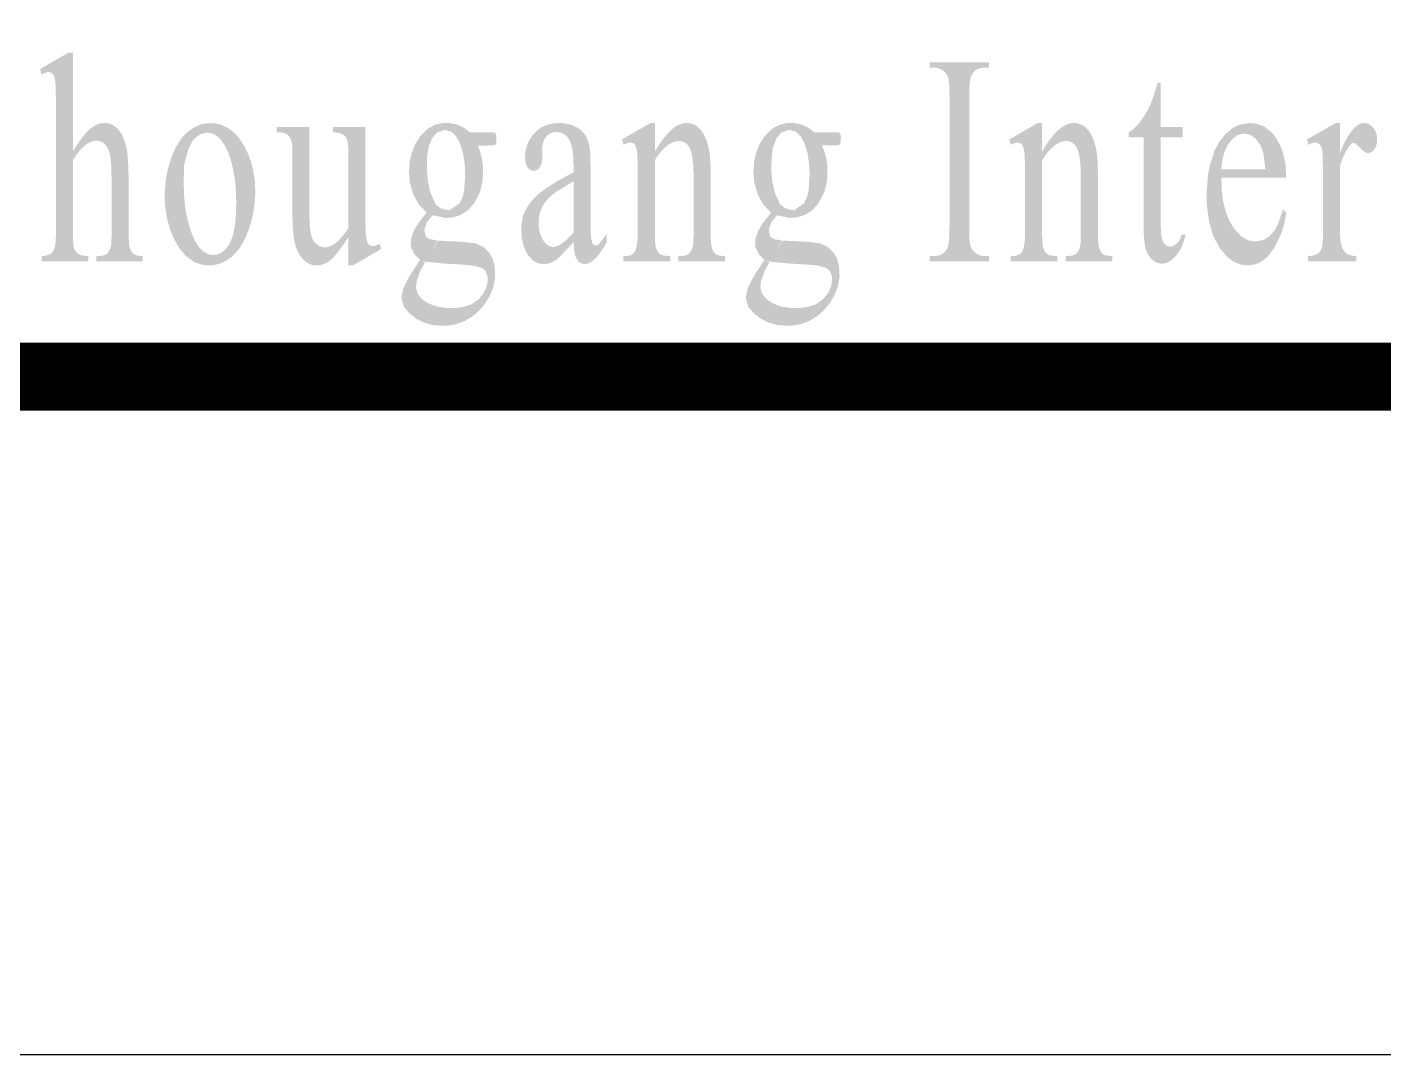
# Model space of a CAD drawing. Header units: millimetres. Extents: x -705761 to 1364679, y -410401 to 446404.
# Drawn here: x -490816 to -488816, y 63422 to 64937 of the extents above; entities that cross this region are included whole.
import ezdxf
from ezdxf.enums import TextEntityAlignment as Align

# ---------------------------------------------------------------- set-up
doc = ezdxf.new("R2010")
doc.units = ezdxf.units.MM
doc.layers.add('TK', color=7, linetype='Continuous')
doc.layers.add('模板-签名-公用', color=3, linetype='Continuous')
doc.layers.add('图框', color=7, linetype='Continuous', lineweight=13)
doc.styles.get("Standard").update_dxf_attribs({"font": 'arial.ttf'})
doc.styles.add('Style-仿宋_GB2312', font='')
doc.styles.add('宋体', font='', dxfattribs={"width": 0.7, "height": 2.5})
doc.styles.add('宋体_1', font='', dxfattribs={"width": 0.7, "height": 2.386364})
doc.styles.get('Style-仿宋_GB2312').set_extended_font_data('仿宋_GB2312')
doc.styles.get('宋体').set_extended_font_data('SimSun')
doc.styles.get('宋体_1').set_extended_font_data('SimSun')

# ---------------------------------------------------------------- blocks, each defined once
blk = doc.blocks.new('BSIET_通用图框_A1_1')
at = {"layer": '图框', "lineweight": 25}
blk.add_lwpolyline([(-841, 594), (0, 594), (0, 0), (-841, 0)], close=True, dxfattribs=at)
at = {"layer": '图框', "const_width": 1}
blk.add_lwpolyline([(-816, 584), (-10, 584), (-10, 10), (-816, 10)], close=True, dxfattribs=at)
at = {"layer": 'TK', "lineweight": 25, "style": '宋体', "width": 0.7, "flags": 3}
for tag, p in [('LZHQ_N会签10_T6_H6', (-828.235, 94.082)), ('LZHQ_N会签9_T6_H6', (-828.357, 86.082)), ('LZHQ_N会签8_T6_H6', (-828.235, 78.082)), ('LZHQ_N会签7_T6_H6', (-828.357, 70.082)), ('LZHQ_N会签6_T6_H6', (-828.253, 62.082)), ('LZHQ_N会签5_T6_H6', (-828.253, 54.082)), ('LZHQ_N会签4_T6_H6', (-828.253, 46.082)), ('LZHQ_N会签3_T6_H6', (-828.253, 38.082)), ('LZHQ_N会签2_T6_H6', (-828.253, 30.082)), ('LZHQ_N会签1_T6_H6', (-828.253, 22.082))]:
    blk.add_attdef(tag, text='', height=2.5, dxfattribs=at).set_placement(p, align=Align.MIDDLE)
at = {"layer": '模板-签名-公用', "lineweight": 25, "style": '宋体', "width": 0.7}
blk.add_attdef('LZTQINS', text='', height=2, dxfattribs=at).set_placement((-10, 10), align=Align.MIDDLE)
at = {"layer": '模板-签名-公用', "lineweight": 25, "style": '宋体', "width": 0.7, "flags": 3}
blk.add_attdef('LZFRAME', (-45.909, 7.064), '', height=3, dxfattribs=at)
blk = doc.blocks.new('BSIET_通用_A1_1')
at = {"layer": '图框', "linetype": 'Continuous', "lineweight": 25}
h = blk.add_hatch(color=7, dxfattribs=at)
edge = h.paths.add_edge_path()
edge.add_line((-114.888, 4.776), (-114.958, 4.776))
edge.add_line((-114.958, 4.776), (-115.373, 4.534))
edge.add_line((-115.373, 4.534), (-115.351, 4.455))
edge.add_spline(control_points=[(-115.351, 4.455), (-115.28, 4.49), (-115.248, 4.49)], knot_values=[0, 0, 0, 1, 1, 1], degree=2, periodic=0)
edge.add_spline(control_points=[(-115.248, 4.49), (-115.209, 4.49), (-115.186, 4.462)], knot_values=[0, 0, 0, 1, 1, 1], degree=2, periodic=0)
edge.add_spline(control_points=[(-115.186, 4.462), (-115.162, 4.434), (-115.151, 4.357)], knot_values=[0, 0, 0, 1, 1, 1], degree=2, periodic=0)
edge.add_spline(control_points=[(-115.151, 4.357), (-115.139, 4.279), (-115.139, 3.942)], knot_values=[0, 0, 0, 1, 1, 1], degree=2, periodic=0)
edge.add_line((-115.139, 3.942), (-115.139, 2.148))
edge.add_spline(control_points=[(-115.139, 2.148), (-115.139, 1.962), (-115.158, 1.902)], knot_values=[0, 0, 0, 1, 1, 1], degree=2, periodic=0)
edge.add_spline(control_points=[(-115.158, 1.902), (-115.176, 1.841), (-115.206, 1.82)], knot_values=[0, 0, 0, 1, 1, 1], degree=2, periodic=0)
edge.add_spline(control_points=[(-115.206, 1.82), (-115.259, 1.779), (-115.351, 1.779)], knot_values=[0, 0, 0, 1, 1, 1], degree=2, periodic=0)
edge.add_line((-115.351, 1.779), (-115.351, 1.7))
edge.add_line((-115.351, 1.7), (-114.663, 1.7))
edge.add_line((-114.663, 1.7), (-114.663, 1.779))
edge.add_spline(control_points=[(-114.663, 1.779), (-114.769, 1.779), (-114.813, 1.812)], knot_values=[0, 0, 0, 1, 1, 1], degree=2, periodic=0)
edge.add_spline(control_points=[(-114.813, 1.812), (-114.856, 1.846), (-114.872, 1.895)], knot_values=[0, 0, 0, 1, 1, 1], degree=2, periodic=0)
edge.add_spline(control_points=[(-114.872, 1.895), (-114.888, 1.945), (-114.888, 2.148)], knot_values=[0, 0, 0, 1, 1, 1], degree=2, periodic=0)
edge.add_line((-114.888, 2.148), (-114.888, 3.194))
edge.add_spline(control_points=[(-114.888, 3.194), (-114.776, 3.365), (-114.696, 3.421)], knot_values=[0, 0, 0, 1, 1, 1], degree=2, periodic=0)
edge.add_spline(control_points=[(-114.696, 3.421), (-114.616, 3.478), (-114.542, 3.478)], knot_values=[0, 0, 0, 1, 1, 1], degree=2, periodic=0)
edge.add_spline(control_points=[(-114.542, 3.478), (-114.469, 3.478), (-114.418, 3.427)], knot_values=[0, 0, 0, 1, 1, 1], degree=2, periodic=0)
edge.add_spline(control_points=[(-114.418, 3.427), (-114.366, 3.376), (-114.343, 3.274)], knot_values=[0, 0, 0, 1, 1, 1], degree=2, periodic=0)
edge.add_spline(control_points=[(-114.343, 3.274), (-114.319, 3.173), (-114.319, 2.848)], knot_values=[0, 0, 0, 1, 1, 1], degree=2, periodic=0)
edge.add_line((-114.319, 2.848), (-114.319, 2.148))
edge.add_spline(control_points=[(-114.319, 2.148), (-114.319, 1.979), (-114.324, 1.945)], knot_values=[0, 0, 0, 1, 1, 1], degree=2, periodic=0)
edge.add_spline(control_points=[(-114.324, 1.945), (-114.339, 1.863), (-114.377, 1.821)], knot_values=[0, 0, 0, 1, 1, 1], degree=2, periodic=0)
edge.add_spline(control_points=[(-114.377, 1.821), (-114.415, 1.779), (-114.512, 1.779)], knot_values=[0, 0, 0, 1, 1, 1], degree=2, periodic=0)
edge.add_line((-114.512, 1.779), (-114.544, 1.779))
edge.add_line((-114.544, 1.779), (-114.544, 1.7))
edge.add_line((-114.544, 1.7), (-113.861, 1.7))
edge.add_line((-113.861, 1.7), (-113.861, 1.779))
edge.add_spline(control_points=[(-113.861, 1.779), (-113.958, 1.779), (-113.995, 1.809)], knot_values=[0, 0, 0, 1, 1, 1], degree=2, periodic=0)
edge.add_spline(control_points=[(-113.995, 1.809), (-114.031, 1.839), (-114.046, 1.891)], knot_values=[0, 0, 0, 1, 1, 1], degree=2, periodic=0)
edge.add_spline(control_points=[(-114.046, 1.891), (-114.068, 1.96), (-114.068, 2.148)], knot_values=[0, 0, 0, 1, 1, 1], degree=2, periodic=0)
edge.add_line((-114.068, 2.148), (-114.068, 2.848))
edge.add_spline(control_points=[(-114.068, 2.848), (-114.068, 3.216), (-114.096, 3.354)], knot_values=[0, 0, 0, 1, 1, 1], degree=2, periodic=0)
edge.add_spline(control_points=[(-114.096, 3.354), (-114.137, 3.553), (-114.222, 3.646)], knot_values=[0, 0, 0, 1, 1, 1], degree=2, periodic=0)
edge.add_spline(control_points=[(-114.222, 3.646), (-114.307, 3.739), (-114.425, 3.739)], knot_values=[0, 0, 0, 1, 1, 1], degree=2, periodic=0)
edge.add_spline(control_points=[(-114.425, 3.739), (-114.523, 3.739), (-114.621, 3.664)], knot_values=[0, 0, 0, 1, 1, 1], degree=2, periodic=0)
edge.add_spline(control_points=[(-114.621, 3.664), (-114.72, 3.59), (-114.888, 3.326)], knot_values=[0, 0, 0, 1, 1, 1], degree=2, periodic=0)
edge.add_line((-114.888, 3.326), (-114.888, 4.776))
h = blk.add_hatch(color=7, dxfattribs=at)
edge = h.paths.add_edge_path()
edge.add_line((-101.377, 1.779), (-101.451, 1.779))
edge.add_spline(control_points=[(-101.451, 1.779), (-101.523, 1.779), (-101.588, 1.831)], knot_values=[0, 0, 0, 1, 1, 1], degree=2, periodic=0)
edge.add_spline(control_points=[(-101.588, 1.831), (-101.636, 1.87), (-101.651, 1.924)], knot_values=[0, 0, 0, 1, 1, 1], degree=2, periodic=0)
edge.add_spline(control_points=[(-101.651, 1.924), (-101.671, 1.996), (-101.671, 2.22)], knot_values=[0, 0, 0, 1, 1, 1], degree=2, periodic=0)
edge.add_line((-101.671, 2.22), (-101.671, 4.113))
edge.add_spline(control_points=[(-101.671, 4.113), (-101.671, 4.378), (-101.633, 4.447)], knot_values=[0, 0, 0, 1, 1, 1], degree=2, periodic=0)
edge.add_spline(control_points=[(-101.633, 4.447), (-101.576, 4.554), (-101.451, 4.554)], knot_values=[0, 0, 0, 1, 1, 1], degree=2, periodic=0)
edge.add_line((-101.451, 4.554), (-101.377, 4.554))
edge.add_line((-101.377, 4.554), (-101.377, 4.633))
edge.add_line((-101.377, 4.633), (-102.254, 4.633))
edge.add_line((-102.254, 4.633), (-102.254, 4.554))
edge.add_line((-102.254, 4.554), (-102.182, 4.554))
edge.add_spline(control_points=[(-102.182, 4.554), (-102.109, 4.554), (-102.043, 4.501)], knot_values=[0, 0, 0, 1, 1, 1], degree=2, periodic=0)
edge.add_spline(control_points=[(-102.043, 4.501), (-101.996, 4.462), (-101.981, 4.408)], knot_values=[0, 0, 0, 1, 1, 1], degree=2, periodic=0)
edge.add_spline(control_points=[(-101.981, 4.408), (-101.961, 4.336), (-101.961, 4.113)], knot_values=[0, 0, 0, 1, 1, 1], degree=2, periodic=0)
edge.add_line((-101.961, 4.113), (-101.961, 2.22))
edge.add_spline(control_points=[(-101.961, 2.22), (-101.961, 1.955), (-101.997, 1.885)], knot_values=[0, 0, 0, 1, 1, 1], degree=2, periodic=0)
edge.add_spline(control_points=[(-101.997, 1.885), (-102.055, 1.779), (-102.182, 1.779)], knot_values=[0, 0, 0, 1, 1, 1], degree=2, periodic=0)
edge.add_line((-102.182, 1.779), (-102.254, 1.779))
edge.add_line((-102.254, 1.779), (-102.254, 1.7))
edge.add_line((-102.254, 1.7), (-101.377, 1.7))
edge.add_line((-101.377, 1.7), (-101.377, 1.779))
h = blk.add_hatch(color=7, dxfattribs=at)
edge = h.paths.add_edge_path()
edge.add_line((-98.845, 4.333), (-98.892, 4.333))
edge.add_spline(control_points=[(-98.892, 4.333), (-98.955, 4.114), (-98.99, 4.032)], knot_values=[0, 0, 0, 1, 1, 1], degree=2, periodic=0)
edge.add_spline(control_points=[(-98.99, 4.032), (-99.059, 3.876), (-99.146, 3.763)], knot_values=[0, 0, 0, 1, 1, 1], degree=2, periodic=0)
edge.add_spline(control_points=[(-99.146, 3.763), (-99.233, 3.649), (-99.317, 3.602)], knot_values=[0, 0, 0, 1, 1, 1], degree=2, periodic=0)
edge.add_line((-99.317, 3.602), (-99.317, 3.53))
edge.add_line((-99.317, 3.53), (-99.097, 3.53))
edge.add_line((-99.097, 3.53), (-99.097, 2.197))
edge.add_spline(control_points=[(-99.097, 2.197), (-99.097, 1.982), (-99.065, 1.879)], knot_values=[0, 0, 0, 1, 1, 1], degree=2, periodic=0)
edge.add_spline(control_points=[(-99.065, 1.879), (-99.033, 1.777), (-98.966, 1.721)], knot_values=[0, 0, 0, 1, 1, 1], degree=2, periodic=0)
edge.add_spline(control_points=[(-98.966, 1.721), (-98.899, 1.666), (-98.829, 1.666)], knot_values=[0, 0, 0, 1, 1, 1], degree=2, periodic=0)
edge.add_spline(control_points=[(-98.829, 1.666), (-98.726, 1.666), (-98.629, 1.773)], knot_values=[0, 0, 0, 1, 1, 1], degree=2, periodic=0)
edge.add_spline(control_points=[(-98.629, 1.773), (-98.531, 1.88), (-98.478, 2.093)], knot_values=[0, 0, 0, 1, 1, 1], degree=2, periodic=0)
edge.add_line((-98.478, 2.093), (-98.537, 2.093))
edge.add_spline(control_points=[(-98.537, 2.093), (-98.563, 2.006), (-98.61, 1.962)], knot_values=[0, 0, 0, 1, 1, 1], degree=2, periodic=0)
edge.add_spline(control_points=[(-98.61, 1.962), (-98.657, 1.918), (-98.707, 1.918)], knot_values=[0, 0, 0, 1, 1, 1], degree=2, periodic=0)
edge.add_spline(control_points=[(-98.707, 1.918), (-98.768, 1.918), (-98.807, 1.985)], knot_values=[0, 0, 0, 1, 1, 1], degree=2, periodic=0)
edge.add_spline(control_points=[(-98.807, 1.985), (-98.845, 2.052), (-98.845, 2.245)], knot_values=[0, 0, 0, 1, 1, 1], degree=2, periodic=0)
edge.add_line((-98.845, 2.245), (-98.845, 3.53))
edge.add_line((-98.845, 3.53), (-98.521, 3.53))
edge.add_line((-98.521, 3.53), (-98.521, 3.681))
edge.add_line((-98.521, 3.681), (-98.845, 3.681))
edge.add_line((-98.845, 3.681), (-98.845, 4.333))
at = {"layer": '图框', "linetype": 'Continuous', "lineweight": 25, "extrusion": (0, 0, -1)}
for points in [[(112.887, 1.64), (112.815, 1.793), (112.879, 1.801), (112.955, 1.837), (113.03, 1.91), (113.078, 1.984), (113.133, 2.1), (113.177, 2.233), (113.214, 2.388), (113.236, 2.527), (113.25, 2.682), (113.255, 2.854), (113.252, 2.989), (113.248, 3.125), (113.214, 3.258), (113.174, 3.38), (113.119, 3.482), (113.073, 3.531), (113, 3.578), (112.916, 3.597), (112.883, 3.736), (112.961, 3.729), (113.018, 3.713), (113.08, 3.686), (113.139, 3.651), (113.194, 3.61), (113.271, 3.533), (113.32, 3.466), (113.371, 3.38), (113.409, 3.298), (113.444, 3.208), (113.489, 3.057), (113.519, 2.909), (113.537, 2.679), (113.531, 2.53), (113.502, 2.334), (113.451, 2.156), (113.394, 2.021), (113.316, 1.888), (113.225, 1.78), (113.095, 1.687), (112.986, 1.65)], [(112.889, 1.64), (112.841, 1.641), (112.787, 1.649), (112.726, 1.665), (112.671, 1.687), (112.604, 1.725), (112.537, 1.776), (112.477, 1.835), (112.422, 1.907), (112.382, 1.972), (112.342, 2.05), (112.288, 2.189), (112.245, 2.341), (112.22, 2.468), (112.203, 2.612), (112.199, 2.748), (112.206, 2.888), (112.227, 3.027), (112.258, 3.152), (112.3, 3.272), (112.355, 3.387), (112.432, 3.507), (112.511, 3.596), (112.607, 3.669), (112.705, 3.714), (112.785, 3.733), (112.882, 3.739), (112.919, 3.597), (112.856, 3.591), (112.801, 3.57), (112.744, 3.531), (112.695, 3.478), (112.641, 3.393), (112.602, 3.311), (112.567, 3.216), (112.533, 3.091), (112.507, 2.952), (112.493, 2.841), (112.484, 2.71), (112.48, 2.562), (112.485, 2.391), (112.498, 2.245), (112.508, 2.178), (112.526, 2.095), (112.546, 2.031), (112.589, 1.943), (112.639, 1.876), (112.703, 1.824), (112.76, 1.8), (112.818, 1.793)], [(109.399, 2.34), (109.285, 2.348), (109.172, 2.383), (109.064, 2.453), (108.968, 2.561), (108.886, 2.72), (108.846, 2.883), (108.84, 3.085), (108.853, 3.2), (108.889, 3.336), (108.922, 3.407), (108.732, 3.408), (108.68, 3.411), (108.659, 3.418), (108.644, 3.451), (108.643, 3.547), (108.647, 3.571), (108.665, 3.597), (108.712, 3.602), (109.035, 3.602), (109.119, 3.668), (109.219, 3.716), (109.34, 3.74), (109.447, 3.737), (109.554, 3.71), (109.654, 3.655), (109.772, 3.537), (109.842, 3.426), (109.895, 3.293), (109.922, 3.171), (109.933, 3.019), (109.92, 2.864), (109.869, 2.683), (109.787, 2.539), (109.674, 2.42), (109.546, 2.557), (109.618, 2.714), (109.655, 2.889), (109.668, 3.037), (109.665, 3.245), (109.641, 3.393), (109.593, 3.513), (109.522, 3.596), (109.405, 3.638), (109.306, 3.61), (109.237, 3.543), (109.186, 3.452), (109.137, 3.304), (109.111, 3.139), (109.103, 2.998), (109.119, 2.742), (109.144, 2.642), (109.187, 2.554), (109.337, 2.45), (109.479, 2.485), (109.585, 2.38)], [(107.342, 1.661), (107.319, 1.663), (107.285, 1.672), (107.253, 1.687), (107.221, 1.709), (107.189, 1.736), (107.158, 1.768), (107.106, 1.836), (107.066, 1.897), (107.016, 1.986), (107.017, 2.106), (107.106, 1.986), (107.121, 1.969), (107.136, 1.953), (107.153, 1.941), (107.172, 1.935), (107.187, 1.935), (107.201, 1.939), (107.213, 1.947), (107.225, 1.96), (107.246, 2.035), (107.251, 2.116), (107.254, 3.062), (107.26, 3.28), (107.266, 3.356), (107.284, 3.448), (107.3, 3.494), (107.334, 3.562), (107.364, 3.604), (107.413, 3.65), (107.518, 3.707), (107.602, 3.729), (107.705, 3.739), (107.82, 3.731), (107.899, 3.711), (107.973, 3.679), (108.029, 3.641), (108.088, 3.585), (108.128, 3.534), (108.163, 3.475), (108.19, 3.416), (108.214, 3.33), (108.222, 3.248), (108.218, 3.181), (108.201, 3.115), (108.174, 3.07), (108.119, 3.035), (108.073, 3.034), (108.024, 3.059), (107.989, 3.108), (107.971, 3.169), (107.966, 3.228), (107.969, 3.364), (107.96, 3.437), (107.932, 3.503), (107.897, 3.551), (107.859, 3.581), (107.808, 3.602), (107.742, 3.606), (107.693, 3.598), (107.652, 3.58), (107.612, 3.551), (107.563, 3.485), (107.535, 3.408), (107.518, 3.32), (107.508, 3.219), (107.504, 3.006), (107.506, 1.986), (107.496, 1.861), (107.489, 1.819), (107.479, 1.781), (107.459, 1.735), (107.443, 1.712), (107.423, 1.692), (107.407, 1.679), (107.385, 1.669), (107.362, 1.663)], [(104.319, 2.34), (104.206, 2.349), (104.093, 2.384), (103.984, 2.453), (103.889, 2.562), (103.807, 2.721), (103.767, 2.883), (103.76, 3.086), (103.773, 3.2), (103.81, 3.336), (103.842, 3.408), (103.653, 3.409), (103.601, 3.412), (103.58, 3.419), (103.565, 3.452), (103.563, 3.548), (103.568, 3.571), (103.585, 3.597), (103.632, 3.603), (103.956, 3.603), (104.039, 3.668), (104.139, 3.716), (104.26, 3.741), (104.368, 3.738), (104.475, 3.71), (104.575, 3.655), (104.693, 3.537), (104.762, 3.427), (104.816, 3.293), (104.843, 3.171), (104.853, 3.019), (104.841, 2.865), (104.789, 2.684), (104.708, 2.539), (104.594, 2.42), (104.467, 2.557), (104.539, 2.715), (104.576, 2.89), (104.588, 3.038), (104.585, 3.245), (104.561, 3.394), (104.513, 3.513), (104.443, 3.597), (104.325, 3.639), (104.226, 3.61), (104.157, 3.544), (104.106, 3.453), (104.058, 3.304), (104.031, 3.139), (104.023, 2.999), (104.039, 2.742), (104.065, 2.642), (104.108, 2.555), (104.257, 2.45), (104.399, 2.485), (104.506, 2.38)], [(96.995, 2.934), (97.007, 3.134), (97.036, 3.278), (97.079, 3.401), (97.149, 3.526), (97.207, 3.598), (97.314, 3.683), (97.431, 3.729), (97.543, 3.739), (97.677, 3.716), (97.779, 3.669), (97.889, 3.579), (97.982, 3.462), (98.052, 3.333), (98.11, 3.146), (97.953, 3.058), (97.936, 3.2), (97.909, 3.304), (97.857, 3.418), (97.797, 3.496), (97.718, 3.559), (97.625, 3.585), (97.543, 3.573), (97.467, 3.527), (97.411, 3.467), (97.367, 3.392), (97.332, 3.288), (97.318, 3.187), (97.303, 3.055)], [(107.929, 1.659), (107.882, 1.666), (107.822, 1.686), (107.756, 1.725), (107.686, 1.791), (107.623, 1.858), (107.564, 1.92), (107.506, 1.985), (107.504, 2.127), (107.561, 2.065), (107.627, 2.001), (107.687, 1.955), (107.725, 1.933), (107.766, 1.917), (107.808, 1.911), (107.862, 1.922), (107.911, 1.956), (107.952, 2.007), (107.987, 2.074), (108.007, 2.139), (108.018, 2.206), (108.021, 2.268), (108.018, 2.333), (108.008, 2.391), (107.991, 2.448), (107.972, 2.493), (107.935, 2.557), (107.888, 2.615), (107.83, 2.671), (107.766, 2.722), (107.504, 2.881), (107.504, 3.013), (107.696, 2.91), (107.79, 2.854), (107.885, 2.793), (107.972, 2.732), (108.021, 2.692), (108.083, 2.635), (108.124, 2.589), (108.178, 2.518), (108.218, 2.448), (108.246, 2.38), (108.265, 2.303), (108.273, 2.243), (108.276, 2.153), (108.269, 2.052), (108.246, 1.937), (108.198, 1.823), (108.154, 1.761), (108.105, 1.713), (108.048, 1.679), (107.991, 1.663)], [(97.56, 1.64), (97.473, 1.65), (97.385, 1.682), (97.28, 1.757), (97.173, 1.894), (97.063, 2.123), (97.019, 2.273), (96.995, 2.418), (97.042, 2.466), (97.117, 2.247), (97.167, 2.155), (97.239, 2.071), (97.327, 2.016), (97.444, 1.992), (97.558, 2.011), (97.659, 2.069), (97.762, 2.179), (97.837, 2.303), (97.894, 2.45), (97.931, 2.612), (97.949, 2.768), (97.95, 2.934), (96.995, 2.934), (97.313, 3.058), (97.953, 3.058), (98.115, 3.149), (98.151, 2.961), (98.169, 2.697), (98.165, 2.522), (98.134, 2.288), (98.074, 2.081), (97.983, 1.905), (97.865, 1.764), (97.776, 1.697), (97.649, 1.648)], [(109.69, 1.694), (109.509, 2.006), (109.633, 2.028), (109.685, 2.066), (109.706, 2.164), (109.668, 2.277), (109.579, 2.386), (109.466, 2.481), (109.551, 2.551), (109.661, 2.434), (109.792, 2.266), (109.859, 2.157), (109.903, 2.028), (109.908, 1.919), (109.851, 1.802), (109.768, 1.72)], [(104.61, 1.695), (104.43, 2.006), (104.554, 2.028), (104.605, 2.067), (104.626, 2.164), (104.588, 2.277), (104.5, 2.387), (104.386, 2.482), (104.472, 2.551), (104.581, 2.434), (104.713, 2.267), (104.779, 2.158), (104.824, 2.028), (104.828, 1.919), (104.771, 1.802), (104.688, 1.72)], [(109.44, 0.749), (109.317, 0.757), (109.239, 0.773), (109.113, 0.818), (108.978, 0.901), (108.889, 0.982), (108.807, 1.082), (108.741, 1.19), (108.686, 1.329), (108.661, 1.475), (108.67, 1.636), (108.701, 1.743), (108.746, 1.822), (108.839, 1.915), (108.954, 1.965), (109.168, 1.989), (109.303, 1.996), (109.501, 2.005), (109.695, 1.696), (109.575, 1.684), (109.427, 1.668), (109.149, 1.652), (108.979, 1.636), (108.855, 1.601), (108.805, 1.558), (108.773, 1.475), (108.771, 1.414), (108.787, 1.33), (108.833, 1.231), (108.91, 1.136), (109.013, 1.065), (109.127, 1.027), (109.254, 1.011), (109.373, 1.012), (109.478, 1.025), (109.569, 1.048), (109.668, 1.091), (109.742, 1.144), (109.804, 1.222), (109.828, 1.306), (109.821, 1.4), (109.767, 1.556), (109.695, 1.685), (109.769, 1.721), (109.836, 1.617), (109.914, 1.501), (109.968, 1.402), (110.021, 1.285), (110.045, 1.157), (110.008, 1.03), (109.934, 0.939), (109.814, 0.847), (109.715, 0.799), (109.586, 0.762)], [(104.36, 0.749), (104.237, 0.758), (104.159, 0.773), (104.033, 0.818), (103.899, 0.901), (103.81, 0.982), (103.728, 1.082), (103.661, 1.191), (103.606, 1.33), (103.582, 1.476), (103.59, 1.637), (103.622, 1.743), (103.666, 1.823), (103.759, 1.915), (103.875, 1.966), (104.089, 1.99), (104.223, 1.997), (104.421, 2.006), (104.615, 1.696), (104.496, 1.685), (104.347, 1.669), (104.069, 1.652), (103.899, 1.637), (103.776, 1.601), (103.726, 1.559), (103.693, 1.476), (103.692, 1.415), (103.707, 1.33), (103.753, 1.232), (103.83, 1.137), (103.934, 1.066), (104.047, 1.028), (104.174, 1.012), (104.293, 1.013), (104.398, 1.025), (104.49, 1.048), (104.588, 1.092), (104.662, 1.145), (104.725, 1.223), (104.749, 1.306), (104.742, 1.4), (104.688, 1.557), (104.616, 1.686), (104.69, 1.722), (104.757, 1.618), (104.834, 1.501), (104.889, 1.403), (104.942, 1.285), (104.966, 1.157), (104.928, 1.031), (104.855, 0.94), (104.734, 0.848), (104.635, 0.799), (104.507, 0.762)]]:
    blk.add_hatch(color=7, dxfattribs=at).paths.add_polyline_path(points)
at = {"layer": '图框', "linetype": 'Continuous', "lineweight": 25}
h = blk.add_hatch(color=7, dxfattribs=at)
edge = h.paths.add_edge_path()
edge.add_line((-110.576, 3.681), (-111.051, 3.681))
edge.add_line((-111.051, 3.681), (-111.051, 3.602))
edge.add_spline(control_points=[(-111.051, 3.602), (-110.913, 3.598), (-110.87, 3.538)], knot_values=[0, 0, 0, 1, 1, 1], degree=2, periodic=0)
edge.add_spline(control_points=[(-110.87, 3.538), (-110.826, 3.479), (-110.826, 3.31)], knot_values=[0, 0, 0, 1, 1, 1], degree=2, periodic=0)
edge.add_line((-110.826, 3.31), (-110.826, 2.187))
edge.add_spline(control_points=[(-110.826, 2.187), (-110.94, 2.023), (-111.022, 1.964)], knot_values=[0, 0, 0, 1, 1, 1], degree=2, periodic=0)
edge.add_spline(control_points=[(-111.022, 1.964), (-111.105, 1.906), (-111.17, 1.906)], knot_values=[0, 0, 0, 1, 1, 1], degree=2, periodic=0)
edge.add_spline(control_points=[(-111.17, 1.906), (-111.265, 1.906), (-111.333, 1.992)], knot_values=[0, 0, 0, 1, 1, 1], degree=2, periodic=0)
edge.add_spline(control_points=[(-111.333, 1.992), (-111.4, 2.079), (-111.4, 2.356)], knot_values=[0, 0, 0, 1, 1, 1], degree=2, periodic=0)
edge.add_line((-111.4, 2.356), (-111.4, 3.681))
edge.add_line((-111.4, 3.681), (-111.886, 3.681))
edge.add_line((-111.886, 3.681), (-111.886, 3.602))
edge.add_spline(control_points=[(-111.886, 3.602), (-111.777, 3.604), (-111.736, 3.575)], knot_values=[0, 0, 0, 1, 1, 1], degree=2, periodic=0)
edge.add_spline(control_points=[(-111.736, 3.575), (-111.694, 3.546), (-111.673, 3.491)], knot_values=[0, 0, 0, 1, 1, 1], degree=2, periodic=0)
edge.add_spline(control_points=[(-111.673, 3.491), (-111.651, 3.437), (-111.651, 3.296)], knot_values=[0, 0, 0, 1, 1, 1], degree=2, periodic=0)
edge.add_line((-111.651, 3.296), (-111.651, 2.411))
edge.add_spline(control_points=[(-111.651, 2.411), (-111.651, 2.135), (-111.618, 1.983)], knot_values=[0, 0, 0, 1, 1, 1], degree=2, periodic=0)
edge.add_spline(control_points=[(-111.618, 1.983), (-111.585, 1.832), (-111.499, 1.736)], knot_values=[0, 0, 0, 1, 1, 1], degree=2, periodic=0)
edge.add_spline(control_points=[(-111.499, 1.736), (-111.414, 1.64), (-111.297, 1.64)], knot_values=[0, 0, 0, 1, 1, 1], degree=2, periodic=0)
edge.add_spline(control_points=[(-111.297, 1.64), (-111.193, 1.64), (-111.099, 1.711)], knot_values=[0, 0, 0, 1, 1, 1], degree=2, periodic=0)
edge.add_spline(control_points=[(-111.099, 1.711), (-111.005, 1.782), (-110.826, 2.059)], knot_values=[0, 0, 0, 1, 1, 1], degree=2, periodic=0)
edge.add_line((-110.826, 2.059), (-110.826, 1.64))
edge.add_line((-110.826, 1.64), (-110.758, 1.64))
edge.add_line((-110.758, 1.64), (-110.343, 1.882))
edge.add_line((-110.343, 1.882), (-110.364, 1.961))
edge.add_spline(control_points=[(-110.364, 1.961), (-110.423, 1.924), (-110.47, 1.924)], knot_values=[0, 0, 0, 1, 1, 1], degree=2, periodic=0)
edge.add_spline(control_points=[(-110.47, 1.924), (-110.504, 1.924), (-110.529, 1.954)], knot_values=[0, 0, 0, 1, 1, 1], degree=2, periodic=0)
edge.add_spline(control_points=[(-110.529, 1.954), (-110.554, 1.984), (-110.565, 2.061)], knot_values=[0, 0, 0, 1, 1, 1], degree=2, periodic=0)
edge.add_spline(control_points=[(-110.565, 2.061), (-110.576, 2.137), (-110.576, 2.478)], knot_values=[0, 0, 0, 1, 1, 1], degree=2, periodic=0)
edge.add_line((-110.576, 2.478), (-110.576, 3.681))
h = blk.add_hatch(color=7, dxfattribs=at)
edge = h.paths.add_edge_path()
edge.add_line((-106.306, 3.319), (-106.306, 3.739))
edge.add_line((-106.306, 3.739), (-106.372, 3.739))
edge.add_line((-106.372, 3.739), (-106.791, 3.497))
edge.add_line((-106.791, 3.497), (-106.768, 3.418))
edge.add_spline(control_points=[(-106.768, 3.418), (-106.709, 3.45), (-106.667, 3.45)], knot_values=[0, 0, 0, 1, 1, 1], degree=2, periodic=0)
edge.add_spline(control_points=[(-106.667, 3.45), (-106.628, 3.45), (-106.604, 3.422)], knot_values=[0, 0, 0, 1, 1, 1], degree=2, periodic=0)
edge.add_spline(control_points=[(-106.604, 3.422), (-106.581, 3.394), (-106.569, 3.316)], knot_values=[0, 0, 0, 1, 1, 1], degree=2, periodic=0)
edge.add_spline(control_points=[(-106.569, 3.316), (-106.558, 3.239), (-106.558, 2.883)], knot_values=[0, 0, 0, 1, 1, 1], degree=2, periodic=0)
edge.add_line((-106.558, 2.883), (-106.558, 2.148))
edge.add_spline(control_points=[(-106.558, 2.148), (-106.558, 1.932), (-106.595, 1.855)], knot_values=[0, 0, 0, 1, 1, 1], degree=2, periodic=0)
edge.add_spline(control_points=[(-106.595, 1.855), (-106.632, 1.779), (-106.739, 1.779)], knot_values=[0, 0, 0, 1, 1, 1], degree=2, periodic=0)
edge.add_line((-106.739, 1.779), (-106.769, 1.779))
edge.add_line((-106.769, 1.779), (-106.769, 1.7))
edge.add_line((-106.769, 1.7), (-106.08, 1.7))
edge.add_line((-106.08, 1.7), (-106.08, 1.779))
edge.add_spline(control_points=[(-106.08, 1.779), (-106.194, 1.779), (-106.231, 1.808)], knot_values=[0, 0, 0, 1, 1, 1], degree=2, periodic=0)
edge.add_spline(control_points=[(-106.231, 1.808), (-106.268, 1.837), (-106.29, 1.9)], knot_values=[0, 0, 0, 1, 1, 1], degree=2, periodic=0)
edge.add_spline(control_points=[(-106.29, 1.9), (-106.306, 1.947), (-106.306, 2.148)], knot_values=[0, 0, 0, 1, 1, 1], degree=2, periodic=0)
edge.add_line((-106.306, 2.148), (-106.306, 3.192))
edge.add_spline(control_points=[(-106.306, 3.192), (-106.129, 3.473), (-105.95, 3.473)], knot_values=[0, 0, 0, 1, 1, 1], degree=2, periodic=0)
edge.add_spline(control_points=[(-105.95, 3.473), (-105.834, 3.473), (-105.785, 3.351)], knot_values=[0, 0, 0, 1, 1, 1], degree=2, periodic=0)
edge.add_spline(control_points=[(-105.785, 3.351), (-105.736, 3.229), (-105.736, 2.958)], knot_values=[0, 0, 0, 1, 1, 1], degree=2, periodic=0)
edge.add_line((-105.736, 2.958), (-105.736, 2.148))
edge.add_spline(control_points=[(-105.736, 2.148), (-105.736, 1.977), (-105.742, 1.945)], knot_values=[0, 0, 0, 1, 1, 1], degree=2, periodic=0)
edge.add_spline(control_points=[(-105.742, 1.945), (-105.757, 1.863), (-105.796, 1.821)], knot_values=[0, 0, 0, 1, 1, 1], degree=2, periodic=0)
edge.add_spline(control_points=[(-105.796, 1.821), (-105.835, 1.779), (-105.932, 1.779)], knot_values=[0, 0, 0, 1, 1, 1], degree=2, periodic=0)
edge.add_line((-105.932, 1.779), (-105.961, 1.779))
edge.add_line((-105.961, 1.779), (-105.961, 1.7))
edge.add_line((-105.961, 1.7), (-105.273, 1.7))
edge.add_line((-105.273, 1.7), (-105.273, 1.779))
edge.add_spline(control_points=[(-105.273, 1.779), (-105.373, 1.779), (-105.41, 1.809)], knot_values=[0, 0, 0, 1, 1, 1], degree=2, periodic=0)
edge.add_spline(control_points=[(-105.41, 1.809), (-105.447, 1.839), (-105.463, 1.893)], knot_values=[0, 0, 0, 1, 1, 1], degree=2, periodic=0)
edge.add_spline(control_points=[(-105.463, 1.893), (-105.484, 1.96), (-105.484, 2.148)], knot_values=[0, 0, 0, 1, 1, 1], degree=2, periodic=0)
edge.add_line((-105.484, 2.148), (-105.484, 2.993))
edge.add_spline(control_points=[(-105.484, 2.993), (-105.484, 3.261), (-105.518, 3.391)], knot_values=[0, 0, 0, 1, 1, 1], degree=2, periodic=0)
edge.add_spline(control_points=[(-105.518, 3.391), (-105.566, 3.577), (-105.648, 3.658)], knot_values=[0, 0, 0, 1, 1, 1], degree=2, periodic=0)
edge.add_spline(control_points=[(-105.648, 3.658), (-105.729, 3.739), (-105.843, 3.739)], knot_values=[0, 0, 0, 1, 1, 1], degree=2, periodic=0)
edge.add_spline(control_points=[(-105.843, 3.739), (-106.063, 3.739), (-106.306, 3.319)], knot_values=[0, 0, 0, 1, 1, 1], degree=2, periodic=0)
h = blk.add_hatch(color=7, dxfattribs=at)
edge = h.paths.add_edge_path()
edge.add_line((-100.595, 3.319), (-100.595, 3.739))
edge.add_line((-100.595, 3.739), (-100.661, 3.739))
edge.add_line((-100.661, 3.739), (-101.08, 3.497))
edge.add_line((-101.08, 3.497), (-101.057, 3.418))
edge.add_spline(control_points=[(-101.057, 3.418), (-100.998, 3.45), (-100.956, 3.45)], knot_values=[0, 0, 0, 1, 1, 1], degree=2, periodic=0)
edge.add_spline(control_points=[(-100.956, 3.45), (-100.916, 3.45), (-100.893, 3.422)], knot_values=[0, 0, 0, 1, 1, 1], degree=2, periodic=0)
edge.add_spline(control_points=[(-100.893, 3.422), (-100.869, 3.394), (-100.858, 3.316)], knot_values=[0, 0, 0, 1, 1, 1], degree=2, periodic=0)
edge.add_spline(control_points=[(-100.858, 3.316), (-100.847, 3.239), (-100.847, 2.883)], knot_values=[0, 0, 0, 1, 1, 1], degree=2, periodic=0)
edge.add_line((-100.847, 2.883), (-100.847, 2.148))
edge.add_spline(control_points=[(-100.847, 2.148), (-100.847, 1.932), (-100.884, 1.855)], knot_values=[0, 0, 0, 1, 1, 1], degree=2, periodic=0)
edge.add_spline(control_points=[(-100.884, 1.855), (-100.921, 1.779), (-101.028, 1.779)], knot_values=[0, 0, 0, 1, 1, 1], degree=2, periodic=0)
edge.add_line((-101.028, 1.779), (-101.058, 1.779))
edge.add_line((-101.058, 1.779), (-101.058, 1.7))
edge.add_line((-101.058, 1.7), (-100.369, 1.7))
edge.add_line((-100.369, 1.7), (-100.369, 1.779))
edge.add_spline(control_points=[(-100.369, 1.779), (-100.483, 1.779), (-100.52, 1.808)], knot_values=[0, 0, 0, 1, 1, 1], degree=2, periodic=0)
edge.add_spline(control_points=[(-100.52, 1.808), (-100.557, 1.837), (-100.578, 1.9)], knot_values=[0, 0, 0, 1, 1, 1], degree=2, periodic=0)
edge.add_spline(control_points=[(-100.578, 1.9), (-100.595, 1.947), (-100.595, 2.148)], knot_values=[0, 0, 0, 1, 1, 1], degree=2, periodic=0)
edge.add_line((-100.595, 2.148), (-100.595, 3.192))
edge.add_spline(control_points=[(-100.595, 3.192), (-100.418, 3.473), (-100.239, 3.473)], knot_values=[0, 0, 0, 1, 1, 1], degree=2, periodic=0)
edge.add_spline(control_points=[(-100.239, 3.473), (-100.123, 3.473), (-100.074, 3.351)], knot_values=[0, 0, 0, 1, 1, 1], degree=2, periodic=0)
edge.add_spline(control_points=[(-100.074, 3.351), (-100.025, 3.229), (-100.025, 2.958)], knot_values=[0, 0, 0, 1, 1, 1], degree=2, periodic=0)
edge.add_line((-100.025, 2.958), (-100.025, 2.148))
edge.add_spline(control_points=[(-100.025, 2.148), (-100.025, 1.977), (-100.031, 1.945)], knot_values=[0, 0, 0, 1, 1, 1], degree=2, periodic=0)
edge.add_spline(control_points=[(-100.031, 1.945), (-100.046, 1.863), (-100.085, 1.821)], knot_values=[0, 0, 0, 1, 1, 1], degree=2, periodic=0)
edge.add_spline(control_points=[(-100.085, 1.821), (-100.124, 1.779), (-100.221, 1.779)], knot_values=[0, 0, 0, 1, 1, 1], degree=2, periodic=0)
edge.add_line((-100.221, 1.779), (-100.25, 1.779))
edge.add_line((-100.25, 1.779), (-100.25, 1.7))
edge.add_line((-100.25, 1.7), (-99.562, 1.7))
edge.add_line((-99.562, 1.7), (-99.562, 1.779))
edge.add_spline(control_points=[(-99.562, 1.779), (-99.662, 1.779), (-99.699, 1.809)], knot_values=[0, 0, 0, 1, 1, 1], degree=2, periodic=0)
edge.add_spline(control_points=[(-99.699, 1.809), (-99.736, 1.839), (-99.752, 1.893)], knot_values=[0, 0, 0, 1, 1, 1], degree=2, periodic=0)
edge.add_spline(control_points=[(-99.752, 1.893), (-99.773, 1.96), (-99.773, 2.148)], knot_values=[0, 0, 0, 1, 1, 1], degree=2, periodic=0)
edge.add_line((-99.773, 2.148), (-99.773, 2.993))
edge.add_spline(control_points=[(-99.773, 2.993), (-99.773, 3.261), (-99.807, 3.391)], knot_values=[0, 0, 0, 1, 1, 1], degree=2, periodic=0)
edge.add_spline(control_points=[(-99.807, 3.391), (-99.855, 3.577), (-99.936, 3.658)], knot_values=[0, 0, 0, 1, 1, 1], degree=2, periodic=0)
edge.add_spline(control_points=[(-99.936, 3.658), (-100.018, 3.739), (-100.131, 3.739)], knot_values=[0, 0, 0, 1, 1, 1], degree=2, periodic=0)
edge.add_spline(control_points=[(-100.131, 3.739), (-100.352, 3.739), (-100.595, 3.319)], knot_values=[0, 0, 0, 1, 1, 1], degree=2, periodic=0)
h = blk.add_hatch(color=7, dxfattribs=at)
edge = h.paths.add_edge_path()
edge.add_line((-96.203, 3.739), (-96.267, 3.739))
edge.add_line((-96.267, 3.739), (-96.688, 3.497))
edge.add_line((-96.688, 3.497), (-96.672, 3.418))
edge.add_spline(control_points=[(-96.672, 3.418), (-96.613, 3.45), (-96.566, 3.45)], knot_values=[0, 0, 0, 1, 1, 1], degree=2, periodic=0)
edge.add_spline(control_points=[(-96.566, 3.45), (-96.527, 3.45), (-96.501, 3.42)], knot_values=[0, 0, 0, 1, 1, 1], degree=2, periodic=0)
edge.add_spline(control_points=[(-96.501, 3.42), (-96.474, 3.39), (-96.464, 3.324)], knot_values=[0, 0, 0, 1, 1, 1], degree=2, periodic=0)
edge.add_spline(control_points=[(-96.464, 3.324), (-96.454, 3.258), (-96.454, 2.912)], knot_values=[0, 0, 0, 1, 1, 1], degree=2, periodic=0)
edge.add_line((-96.454, 2.912), (-96.454, 2.148))
edge.add_spline(control_points=[(-96.454, 2.148), (-96.454, 1.974), (-96.462, 1.937)], knot_values=[0, 0, 0, 1, 1, 1], degree=2, periodic=0)
edge.add_spline(control_points=[(-96.462, 1.937), (-96.477, 1.861), (-96.515, 1.826)], knot_values=[0, 0, 0, 1, 1, 1], degree=2, periodic=0)
edge.add_spline(control_points=[(-96.515, 1.826), (-96.566, 1.779), (-96.672, 1.779)], knot_values=[0, 0, 0, 1, 1, 1], degree=2, periodic=0)
edge.add_line((-96.672, 1.779), (-96.672, 1.7))
edge.add_line((-96.672, 1.7), (-95.961, 1.7))
edge.add_line((-95.961, 1.7), (-95.961, 1.779))
edge.add_spline(control_points=[(-95.961, 1.779), (-96.055, 1.779), (-96.105, 1.817)], knot_values=[0, 0, 0, 1, 1, 1], degree=2, periodic=0)
edge.add_spline(control_points=[(-96.105, 1.817), (-96.154, 1.855), (-96.174, 1.914)], knot_values=[0, 0, 0, 1, 1, 1], degree=2, periodic=0)
edge.add_spline(control_points=[(-96.174, 1.914), (-96.203, 1.998), (-96.203, 2.162)], knot_values=[0, 0, 0, 1, 1, 1], degree=2, periodic=0)
edge.add_line((-96.203, 2.162), (-96.203, 3.112))
edge.add_spline(control_points=[(-96.203, 3.112), (-96.13, 3.315), (-96.062, 3.403)], knot_values=[0, 0, 0, 1, 1, 1], degree=2, periodic=0)
edge.add_spline(control_points=[(-96.062, 3.403), (-96.031, 3.446), (-96.004, 3.446)], knot_values=[0, 0, 0, 1, 1, 1], degree=2, periodic=0)
edge.add_spline(control_points=[(-96.004, 3.446), (-95.972, 3.446), (-95.906, 3.372)], knot_values=[0, 0, 0, 1, 1, 1], degree=2, periodic=0)
edge.add_spline(control_points=[(-95.906, 3.372), (-95.84, 3.298), (-95.788, 3.298)], knot_values=[0, 0, 0, 1, 1, 1], degree=2, periodic=0)
edge.add_spline(control_points=[(-95.788, 3.298), (-95.733, 3.298), (-95.694, 3.356)], knot_values=[0, 0, 0, 1, 1, 1], degree=2, periodic=0)
edge.add_spline(control_points=[(-95.694, 3.356), (-95.654, 3.415), (-95.654, 3.499)], knot_values=[0, 0, 0, 1, 1, 1], degree=2, periodic=0)
edge.add_spline(control_points=[(-95.654, 3.499), (-95.654, 3.594), (-95.709, 3.666)], knot_values=[0, 0, 0, 1, 1, 1], degree=2, periodic=0)
edge.add_spline(control_points=[(-95.709, 3.666), (-95.763, 3.739), (-95.846, 3.739)], knot_values=[0, 0, 0, 1, 1, 1], degree=2, periodic=0)
edge.add_spline(control_points=[(-95.846, 3.739), (-96.029, 3.739), (-96.203, 3.294)], knot_values=[0, 0, 0, 1, 1, 1], degree=2, periodic=0)
edge.add_line((-96.203, 3.294), (-96.203, 3.739))
at = {"layer": '图框', "const_width": 1}
blk.add_lwpolyline([(-406, 56), (0, 56), (0, 0), (-406, 0)], close=True, dxfattribs=at)
at = {"layer": '图框', "color": 7, "lineweight": 25, "style": 'Style-仿宋_GB2312', "width": 0.7}
for tag, height, p in [('质量', 3, (-191, 52.5)), ('材料', 3, (-191.292, 45.711)), ('比例', 3, (-191.218, 38.432)), ('总页数', 4, (-19.517, 35.142)), ('页码', 4, (-38.162, 35.008)), ('版本号', 2.5, (-6.095, 34.916)), ('出图日期', 3, (-191.218, 31.432)), ('专业', 3, (-190.774, 24.646)), ('图号', 4, (-24, 21)), ('设计阶段', 3, (-235.288, 17.582)), ('件号', 3, (-191.087, 17.308)), ('装配图号', 3, (-235.299, 10.794)), ('项目编号', 3, (-191.087, 10.308))]:
    blk.add_attdef(tag, text='', height=height, dxfattribs=at).set_placement(p, align=Align.MIDDLE)
at = {"layer": '图框', "lineweight": 25, "style": '宋体_1', "width": 0.7, "flags": 3}
for tag, height, p in [('N审定_T5', 2.5, (-245.932, 52.29)), ('N审核_T5', 2.5, (-245.932, 45.29)), ('LZCO_NCB-W67-H36-D10_T7', 3, (-366.076, 39.582)), ('N校对_T5', 2.5, (-245.932, 38.29)), ('N设计_T5', 2.5, (-245.932, 31.29)), ('N制图_T5', 2.5, (-245.932, 24.29))]:
    blk.add_attdef(tag, text='', height=height, dxfattribs=at).set_placement(p, align=Align.MIDDLE_CENTER)
for tag, p in [('N审定_T6_H12_MV0.5_W15', (-226.906, 51.507)), ('N审核_T6_H12_MV0.5_W15', (-226.906, 44.507)), ('N校对_T6_H12_MV0.5_W15', (-226.906, 37.507)), ('N设计_T6_H12_MV0.5_W15', (-226.906, 30.507)), ('N制图_T6_H12_MV0.5_W15', (-226.906, 23.507))]:
    blk.add_attdef(tag, text='', height=1.5, dxfattribs=at).set_placement(p, align=Align.CENTER)
at = {"layer": '图框', "color": 7, "lineweight": 25, "width": 0.7, "flags": 104}
for tag, p in [('项目名称', (-79.178, 49.101)), ('子项', (-111.074, 34.832)), ('图名', (-111, 21))]:
    blk.add_attdef(tag, text='', height=4, dxfattribs=at).set_placement(p, align=Align.MIDDLE_CENTER)
at = {"layer": '图框', "style": '宋体_1', "width": 0.7, "flags": 3}
blk.add_attdef('LZCO_NYLGD-W67-H36-D10_T7', text='', height=3, dxfattribs=at).set_placement((-459.689, 32.874), align=Align.MIDDLE_CENTER)
at = {"layer": '图框', "lineweight": 25, "style": '宋体', "width": 0.7, "flags": 3}
blk.add_attdef('LZBARCODE_T1', text='', height=3, dxfattribs=at).set_placement((-380.287, 3.027), align=Align.BOTTOM_RIGHT)

msp = doc.modelspace()

# ---------------------------------------------------------------- block references
at = {"layer": '图框', "color": 3, "lineweight": 25, "xscale": 100, "yscale": 100, "zscale": 100}
for name, p in [('BSIET_通用图框_A1_1', (-478260.08, 63421.92)), ('BSIET_通用_A1_1', (-479260.08, 64421.92))]:
    msp.add_blockref(name, p, dxfattribs=at)

doc.saveas('drawing.dxf')
